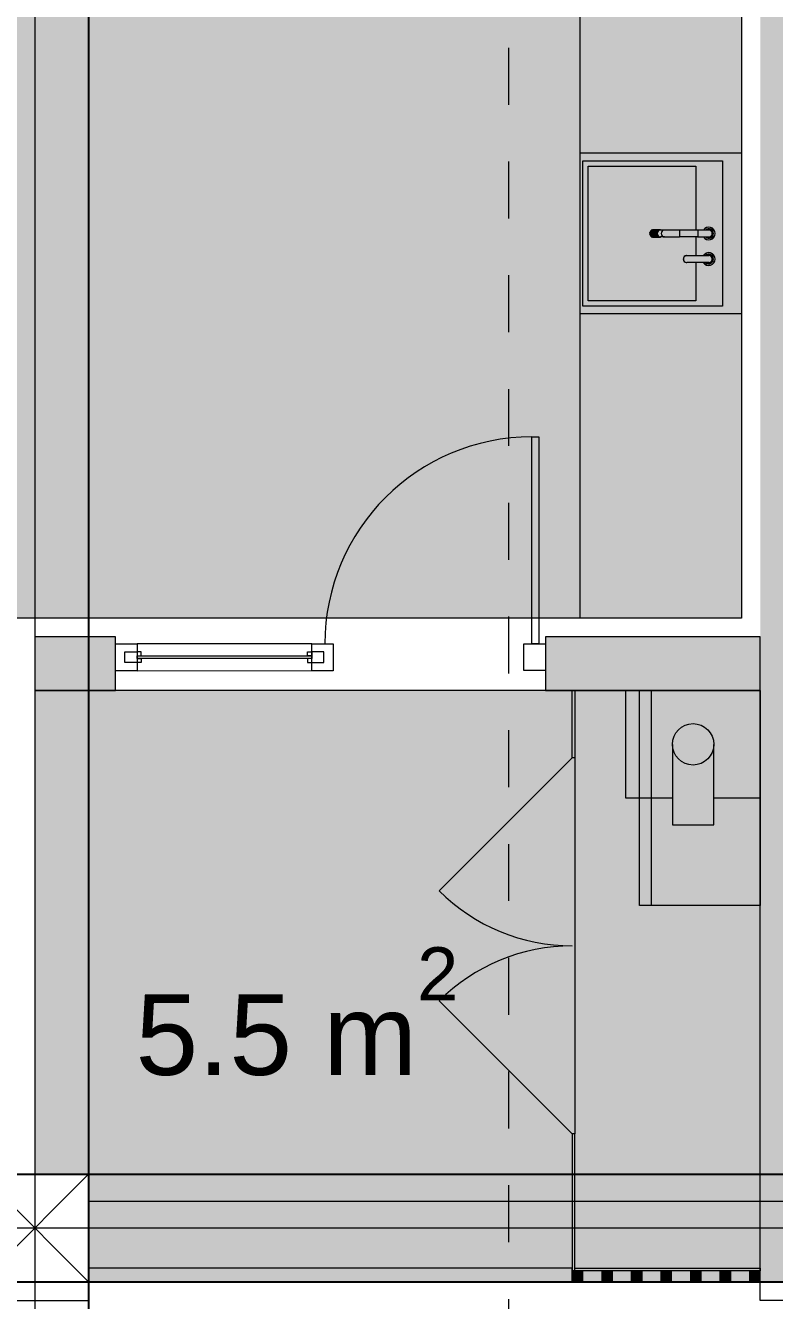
# Model space of a CAD drawing. Header units: millimetres. Extents: x 475616349 to 476941521, y 4620115302 to 4621446928.
# Drawn here: x 476476470 to 476479258, y 4620340424 to 4620345169 of the extents above; entities that cross this region are included whole.
import ezdxf

# ---------------------------------------------------------------- set-up
doc = ezdxf.new("R2010")
doc.units = ezdxf.units.MM
doc.header["$MEASUREMENT"] = 0
doc.linetypes.add('Dashed', pattern=[423.333333, 211.666667, -211.666667])
for name, color, linetype, lineweight in [('2D Drafting - General_Pen_No__1_Pen_No__7', 7, 'Continuous', 0), ('2D Drafting - General_Pen_No__250_Pen_No__7_Pen_No__250', 7, 'Continuous', 0), ('2D Drafting - General_Pen_No__250_Pen_No__7_Pen_No__7', 7, 'Continuous', 0), ('2D Drafting - General_Pen_No__7_Pen_No__7_Pen_No__7', 7, 'Continuous', 0), ('Doors_Pen_No__7_Pen_No__7_Pen_No__7', 7, 'Continuous', 0), ('G-Anno-Nplt_Pen_No__151', 151, 'Continuous', 0), ('G-Anno-Nplt_Pen_No__4', 7, 'Continuous', 0), ('G-Anno-Nplt_Pen_No__7', 7, 'Continuous', 0), ('gegmebi_Pen_No__1_Pen_No__7', 7, 'Continuous', 0), ('kar-panjara_Pen_No__7_Pen_No__7_Pen_No__7', 7, 'Continuous', 0), ('New_--------AVEJI_UDZRAVI_Pen_No__7', 7, 'Continuous', 0), ('New_2D Drafting - General_Pen_No__250_Pen_No__7_Pen_No__255', 255, 'Continuous', 0), ('New_2D Drafting - General_Pen_No__2_Pen_No__250', 7, 'Continuous', 0), ('New_2D Drafting - General_Pen_No__30_Pen_No__9_Pen_No__9_Pen_No__255', 255, 'Continuous', 0), ('New_2D Drafting - General_Pen_No__30_Pen_No__9_Pen_No__9_Pen_No__7', 7, 'Continuous', 0), ('New_G-Anno-Nplt_Pen_No__4', 7, 'Continuous', 0), ('New_G-Anno-Nplt_Pen_No__42', 250, 'Continuous', 0), ('New_reg_nak_Pen_No__250', 7, 'Continuous', 0), ('New_reg_nak_Pen_No__7', 7, 'Continuous', 0), ('New_shenobebi_Pen_No__1', 1, 'Continuous', 0), ('New_Structural - Bearing_Pen_No__250', 7, 'Continuous', 0), ('zoma_Pen_No__5_Pen_No__5', 5, 'Continuous', 0)]:
    doc.layers.add(name, color=color, linetype=linetype, lineweight=lineweight)
doc.layers.add('New_--aveji_Pen_No__251', color=7, linetype='Continuous', lineweight=0, true_color=0x656565)
doc.layers.add('zoma', color=7, linetype='Continuous')
doc.styles.add('GENERATED_STYLE_1', font='arial.ttf')
doc.styles.add('GENERATED_STYLE_2', font='arial.ttf')
doc.dimstyles.new('GENERATED_STYLE__10', dxfattribs={"dimtxt": 100, "dimasz": 68.640772, "dimexe": 0.18, "dimexo": 900, "dimgap": 0.09, "dimtad": 1, "dimtih": 1, "dimtoh": 1, "dimlfac": 0.001, "dimzin": 0, "dimdsep": 46, "dimtxsty": 'GENERATED_STYLE_2', "dimblk": 'ARROWHEAD_2', "dimblk1": 'ARROWHEAD_2', "dimblk2": 'ARROWHEAD_2', "dimcen": 0.09, "dimclrd": 7, "dimclre": 7, "dimclrt": 7, "dimadec": 0, "dimazin": 0, "dimtfac": 1, "dimtdec": 4, "dimtmove": 0, "dimatfit": 3, "dimfxl": 1, "dimtolj": 1, "dimtzin": 0, "dimarcsym": 0})
doc.dimstyles.new('GENERATED_STYLE__29', dxfattribs={"dimtxt": 80.000001, "dimasz": 38, "dimexe": 0.18, "dimexo": 3, "dimgap": 0.09, "dimtad": 1, "dimlfac": 0.001, "dimzin": 0, "dimdsep": 46, "dimtxsty": 'GENERATED_STYLE_2', "dimblk": 'ARROWHEAD_2', "dimblk1": 'ARROWHEAD_2', "dimblk2": 'ARROWHEAD_2', "dimcen": 0.09, "dimclrd": 142, "dimclre": 142, "dimclrt": 142, "dimadec": 0, "dimazin": 0, "dimtfac": 1, "dimtdec": 4, "dimtmove": 0, "dimatfit": 3, "dimfxl": 1, "dimtolj": 1, "dimtzin": 0, "dimarcsym": 0})
doc.dimstyles.new('GENERATED_STYLE__3', dxfattribs={"dimtxt": 200, "dimasz": 64.421331, "dimexe": 0.18, "dimexo": 3, "dimgap": 0.09, "dimtad": 1, "dimtih": 1, "dimtoh": 1, "dimlfac": 0.001, "dimzin": 0, "dimdsep": 46, "dimtxsty": 'GENERATED_STYLE_2', "dimblk": 'ARROWHEAD_2', "dimblk1": 'ARROWHEAD_2', "dimblk2": 'ARROWHEAD_2', "dimcen": 0.09, "dimclrd": 142, "dimclre": 142, "dimclrt": 142, "dimadec": 0, "dimazin": 0, "dimtfac": 1, "dimtdec": 4, "dimtmove": 2, "dimatfit": 3, "dimfxl": 1, "dimtolj": 1, "dimtzin": 0, "dimarcsym": 0})
doc.dimstyles.new('GENERATED_STYLE__9', dxfattribs={"dimtxt": 100, "dimasz": 68.640772, "dimexe": 0.18, "dimexo": 900, "dimgap": 0.09, "dimtad": 1, "dimlfac": 0.001, "dimzin": 0, "dimdsep": 46, "dimtxsty": 'GENERATED_STYLE_2', "dimblk": 'ARROWHEAD_2', "dimblk1": 'ARROWHEAD_2', "dimblk2": 'ARROWHEAD_2', "dimcen": 0.09, "dimclrd": 7, "dimclre": 7, "dimclrt": 7, "dimadec": 0, "dimazin": 0, "dimtfac": 1, "dimtdec": 4, "dimtmove": 0, "dimatfit": 3, "dimfxl": 1, "dimtolj": 1, "dimtzin": 0, "dimarcsym": 0})

# ---------------------------------------------------------------- blocks, each defined once
blk = doc.blocks.new('ARROWHEAD_2')
at = {"color": 0, "linetype": 'Continuous', "lineweight": 0}
for p, q in [((0, 0), (-1, 0)), ((-0.378, -0.655), (0.378, 0.655))]:
    blk.add_line(p, q, dxfattribs=at)
blk = doc.blocks.new('*D4041')
at = {"layer": 'Defpoints', "color": 0, "linetype": 'Continuous', "transparency": 16777216}
for p in [(476476305, 4620355430.7), (476476705, 4620355430.7), (476476705, 4620338180.3)]:
    blk.add_point(p, dxfattribs=at)
at = {"layer": 'zoma', "color": 142, "linetype": 'Continuous', "lineweight": -2, "transparency": 16777216}
for p, q in [((476476305, 4620355427.7), (476476305, 4620338180.1)), ((476476705, 4620355427.7), (476476705, 4620338180.1)), ((476476369.4, 4620338180.3), (476476640.6, 4620338180.3))]:
    blk.add_line(p, q, dxfattribs=at)
at = {"layer": 'zoma', "color": 142, "linetype": 'Continuous', "lineweight": -2, "transparency": 16777216, "xscale": 64.4213309708986, "yscale": 64.4213309708986, "zscale": 64.4213309708986, "rotation": 180}
blk.add_blockref('ARROWHEAD_2', (476476305, 4620338180.3), dxfattribs=at)
at = {"layer": 'zoma', "color": 142, "linetype": 'Continuous', "lineweight": -2, "transparency": 16777216, "xscale": 64.4213309708986, "yscale": 64.4213309708986, "zscale": 64.4213309708986}
blk.add_blockref('ARROWHEAD_2', (476476705, 4620338180.3), dxfattribs=at)
at = {"layer": 'zoma', "color": 142, "linetype": 'Continuous', "lineweight": 0, "transparency": 16777216, "insert": (476476008.2, 4620338320.3), "char_height": 200, "attachment_point": 5, "style": 'GENERATED_STYLE_2'}
blk.add_mtext('\\A1;0.40', dxfattribs=at)
blk = doc.blocks.new('*D4042')
at = {"layer": 'Defpoints', "color": 0, "linetype": 'Continuous', "transparency": 16777216}
for p in [(476476705, 4620355430.7), (476483205, 4620355430.7), (476483205, 4620338180.3)]:
    blk.add_point(p, dxfattribs=at)
at = {"layer": 'zoma', "color": 142, "linetype": 'Continuous', "lineweight": -2, "transparency": 16777216}
for p, q in [((476476705, 4620355427.7), (476476705, 4620338180.1)), ((476483205, 4620355427.7), (476483205, 4620338180.1)), ((476476769.4, 4620338180.3), (476483140.6, 4620338180.3))]:
    blk.add_line(p, q, dxfattribs=at)
at = {"layer": 'zoma', "color": 142, "linetype": 'Continuous', "lineweight": -2, "transparency": 16777216, "xscale": 64.4213309708986, "yscale": 64.4213309708986, "zscale": 64.4213309708986, "rotation": 180}
blk.add_blockref('ARROWHEAD_2', (476476705, 4620338180.3), dxfattribs=at)
at = {"layer": 'zoma', "color": 142, "linetype": 'Continuous', "lineweight": -2, "transparency": 16777216, "xscale": 64.4213309708986, "yscale": 64.4213309708986, "zscale": 64.4213309708986}
blk.add_blockref('ARROWHEAD_2', (476483205, 4620338180.3), dxfattribs=at)
at = {"layer": 'zoma', "color": 142, "linetype": 'Continuous', "lineweight": 0, "transparency": 16777216, "insert": (476479948.7, 4620338320.3), "char_height": 200, "attachment_point": 5, "style": 'GENERATED_STYLE_2'}
blk.add_mtext('\\A1;6.50', dxfattribs=at)
blk = doc.blocks.new('*D3923')
at = {"layer": 'Defpoints', "color": 0, "linetype": 'Continuous', "transparency": 16777216}
for p in [(476467805.1, 4620355693.7), (476533682.1, 4620355693.7), (476467805.1, 4620340493.7)]:
    blk.add_point(p, dxfattribs=at)
at = {"layer": 'zoma', "color": 7, "linetype": 'Continuous', "lineweight": -2, "transparency": 16777216}
for p, q in [((476468705.1, 4620355693.7), (476533682.3, 4620355693.7)), ((476533682.1, 4620355625.1), (476533682.1, 4620348251.7)), ((476533682.1, 4620340562.4), (476533682.1, 4620347923.8)), ((476468705.1, 4620340493.7), (476533682.3, 4620340493.7))]:
    blk.add_line(p, q, dxfattribs=at)
at = {"layer": 'zoma', "color": 7, "linetype": 'Continuous', "lineweight": -2, "transparency": 16777216, "xscale": 68.64077230571034, "yscale": 68.64077230571034, "zscale": 68.64077230571034}
for p, rotation in [((476533682.1, 4620355693.7), 90), ((476533682.1, 4620340493.7), 270)]:
    blk.add_blockref('ARROWHEAD_2', p, dxfattribs=dict(at, rotation=rotation))
at = {"layer": 'zoma', "color": 7, "linetype": 'Continuous', "lineweight": 0, "transparency": 16777216, "insert": (476533682.1, 4620348087.8), "char_height": 100, "attachment_point": 5, "rotation": 90, "style": 'GENERATED_STYLE_2'}
blk.add_mtext('\\A1;15.20', dxfattribs=at)
blk = doc.blocks.new('*D3924')
at = {"layer": 'Defpoints', "color": 0, "linetype": 'Continuous', "transparency": 16777216}
for p in [(476467805.1, 4620340893.7), (476533022.8, 4620340893.7), (476467805.1, 4620340493.7)]:
    blk.add_point(p, dxfattribs=at)
at = {"layer": 'zoma', "color": 7, "linetype": 'Continuous', "lineweight": -2, "transparency": 16777216}
for p, q in [((476468705.1, 4620340893.7), (476533022.9, 4620340893.7)), ((476533022.8, 4620340825.1), (476533022.8, 4620340562.4)), ((476468705.1, 4620340493.7), (476533022.9, 4620340493.7)), ((476533022.8, 4620340493.7), (476533022.8, 4620340196.9))]:
    blk.add_line(p, q, dxfattribs=at)
at = {"layer": 'zoma', "color": 7, "linetype": 'Continuous', "lineweight": -2, "transparency": 16777216, "xscale": 68.64077230571034, "yscale": 68.64077230571034, "zscale": 68.64077230571034}
for p, rotation in [((476533022.8, 4620340893.7), 90), ((476533022.8, 4620340493.7), 270)]:
    blk.add_blockref('ARROWHEAD_2', p, dxfattribs=dict(at, rotation=rotation))
at = {"layer": 'zoma', "color": 7, "linetype": 'Continuous', "lineweight": 0, "transparency": 16777216, "insert": (476532893, 4620340196.9), "char_height": 100, "attachment_point": 5, "rotation": 90, "style": 'GENERATED_STYLE_2'}
blk.add_mtext('\\A1;0.40', dxfattribs=at)
blk = doc.blocks.new('*D3925')
at = {"layer": 'Defpoints', "color": 0, "linetype": 'Continuous', "transparency": 16777216}
for p in [(476531705.1, 4620345093.7), (476532893, 4620345093.7), (476467805.1, 4620340893.7)]:
    blk.add_point(p, dxfattribs=at)
at = {"layer": 'zoma', "color": 7, "linetype": 'Continuous', "lineweight": -2, "transparency": 16777216}
for p, q in [((476532605.1, 4620345093.7), (476532893.2, 4620345093.7)), ((476532893, 4620345025.1), (476532893, 4620343119.2)), ((476532893, 4620340962.4), (476532893, 4620342855.6)), ((476468705.1, 4620340893.7), (476532893.2, 4620340893.7))]:
    blk.add_line(p, q, dxfattribs=at)
at = {"layer": 'zoma', "color": 7, "linetype": 'Continuous', "lineweight": -2, "transparency": 16777216, "xscale": 68.64077230571034, "yscale": 68.64077230571034, "zscale": 68.64077230571034}
for p, rotation in [((476532893, 4620345093.7), 90), ((476532893, 4620340893.7), 270)]:
    blk.add_blockref('ARROWHEAD_2', p, dxfattribs=dict(at, rotation=rotation))
at = {"layer": 'zoma', "color": 7, "linetype": 'Continuous', "lineweight": 0, "transparency": 16777216, "insert": (476532893, 4620342987.4), "char_height": 100, "attachment_point": 5, "rotation": 90, "style": 'GENERATED_STYLE_2'}
blk.add_mtext('\\A1;4.20', dxfattribs=at)
blk = doc.blocks.new('*D3926')
at = {"layer": 'Defpoints', "color": 0, "linetype": 'Continuous', "transparency": 16777216}
for p in [(476467805.1, 4620345293.7), (476533022.8, 4620345293.7), (476531705.1, 4620345093.7)]:
    blk.add_point(p, dxfattribs=at)
at = {"layer": 'zoma', "color": 7, "linetype": 'Continuous', "lineweight": -2, "transparency": 16777216}
for p, q in [((476468705.1, 4620345293.7), (476533022.9, 4620345293.7)), ((476533022.8, 4620345225.1), (476533022.8, 4620345162.4)), ((476532605.1, 4620345093.7), (476533022.9, 4620345093.7)), ((476533022.8, 4620345093.7), (476533022.8, 4620344796.9))]:
    blk.add_line(p, q, dxfattribs=at)
at = {"layer": 'zoma', "color": 7, "linetype": 'Continuous', "lineweight": -2, "transparency": 16777216, "xscale": 68.64077230571034, "yscale": 68.64077230571034, "zscale": 68.64077230571034}
for p, rotation in [((476533022.8, 4620345293.7), 90), ((476533022.8, 4620345093.7), 270)]:
    blk.add_blockref('ARROWHEAD_2', p, dxfattribs=dict(at, rotation=rotation))
at = {"layer": 'zoma', "color": 7, "linetype": 'Continuous', "lineweight": 0, "transparency": 16777216, "insert": (476532893, 4620344796.9), "char_height": 100, "attachment_point": 5, "rotation": 90, "style": 'GENERATED_STYLE_2'}
blk.add_mtext('\\A1;0.20', dxfattribs=at)
blk = doc.blocks.new('*D3947')
at = {"layer": 'Defpoints', "color": 0, "linetype": 'Continuous', "transparency": 16777216}
for p in [(476467805.1, 4620340493.8), (476531355.1, 4620340493.8), (476531705.1, 4620330975.6)]:
    blk.add_point(p, dxfattribs=at)
at = {"layer": 'zoma', "color": 7, "linetype": 'Continuous', "lineweight": -2, "transparency": 16777216}
for p, q in [((476468705.1, 4620340493.8), (476531355.3, 4620340493.8)), ((476531355.1, 4620340425.1), (476531355.1, 4620335848.4)), ((476531355.1, 4620331044.3), (476531355.1, 4620335589.5)), ((476530805.1, 4620330975.6), (476531354.9, 4620330975.6))]:
    blk.add_line(p, q, dxfattribs=at)
at = {"layer": 'zoma', "color": 7, "linetype": 'Continuous', "lineweight": -2, "transparency": 16777216, "xscale": 68.64077230571034, "yscale": 68.64077230571034, "zscale": 68.64077230571034}
for p, rotation in [((476531355.1, 4620340493.8), 90), ((476531355.1, 4620330975.6), 270)]:
    blk.add_blockref('ARROWHEAD_2', p, dxfattribs=dict(at, rotation=rotation))
at = {"layer": 'zoma', "color": 7, "linetype": 'Continuous', "lineweight": 0, "transparency": 16777216, "insert": (476531355.1, 4620335719), "char_height": 100, "attachment_point": 5, "rotation": 90, "style": 'GENERATED_STYLE_2'}
blk.add_mtext('\\A1;9.52', dxfattribs=at)

msp = doc.modelspace()

# ---------------------------------------------------------------- hatches: boundary and pattern name
at = {"layer": '2D Drafting - General_Pen_No__250_Pen_No__7_Pen_No__7', "linetype": 'Continuous', "lineweight": 0}
for points in [[(476479205.012, 4620348543.708), (476479205.012, 4620340493.75), (476479405.012, 4620340493.75), (476479405.012, 4620348543.708)], [(476476505.012, 4620342693.75), (476476805.29, 4620342693.75), (476476805.29, 4620342893.75), (476476505.012, 4620342893.75)], [(476478405.29, 4620342693.75), (476479205.012, 4620342693.75), (476479205.012, 4620342893.75), (476478405.29, 4620342893.75)], [(476476505.012, 4620342693.75), (476476505.012, 4620340893.75), (476476705.012, 4620340893.75), (476476705.012, 4620342693.75)], [(476478515.012, 4620342693.75), (476478515.012, 4620342443.75), (476478505.012, 4620342443.75), (476478505.012, 4620342693.75)], [(476478505.012, 4620341043.75), (476478505.012, 4620340533.75), (476478515.012, 4620340533.75), (476478515.012, 4620341043.75)], [(476478515.012, 4620340543.75), (476479205.113, 4620340543.75), (476479205.113, 4620340533.75), (476478515.012, 4620340533.75)]]:
    msp.add_hatch(color=7, dxfattribs=at).paths.add_polyline_path(points)
at = {"layer": 'G-Anno-Nplt_Pen_No__151', "linetype": 'Continuous', "lineweight": 0, "true_color": 0x1f2f3f}
msp.add_hatch(color=169, dxfattribs=at).paths.add_polyline_path([(476469675.011, 4620340963.75), (476469675.011, 4620347383.562), (476473205.012, 4620347383.562), (476473205.012, 4620348093.75), (476475864.81, 4620348093.75), (476475864.81, 4620347693.75), (476476475.012, 4620347693.75), (476476475.012, 4620347823.75), (476476775.012, 4620347823.75), (476476775.012, 4620348383.675), (476478735.012, 4620348383.675), (476478735.012, 4620347943.488), (476479135.012, 4620347943.488), (476479135.012, 4620342963.75), (476476435.012, 4620342963.756), (476476435.012, 4620340963.75), (476476235.012, 4620340963.75), (476476235.012, 4620340763.75), (476469875.012, 4620340763.75), (476469875.012, 4620340963.75)])
at = {"layer": 'New_2D Drafting - General_Pen_No__250_Pen_No__7_Pen_No__255', "linetype": 'Continuous', "lineweight": 0}
for points in [[(476479205.11, 4620342693.75), (476478705.11, 4620342693.746), (476478705.113, 4620342293.75), (476478878.099, 4620342293.752), (476478878.099, 4620342193.749), (476479032.125, 4620342193.75), (476479032.125, 4620342293.753), (476479205.113, 4620342293.755)], [(476479205.11, 4620342693.75), (476478755.11, 4620342693.75), (476478755.11, 4620341893.75), (476479205.11, 4620341893.75)]]:
    msp.add_hatch(color=255, dxfattribs=at).paths.add_polyline_path(points)
at = {"layer": 'New_2D Drafting - General_Pen_No__30_Pen_No__9_Pen_No__9_Pen_No__255', "linetype": 'Continuous', "lineweight": 0}
for points in [[(476478545.012, 4620340493.75), (476478545.012, 4620340533.75), (476478505.012, 4620340533.75), (476478505.012, 4620340493.75)], [(476478655.012, 4620340493.75), (476478655.012, 4620340533.75), (476478615.012, 4620340533.75), (476478615.012, 4620340493.75)], [(476478765.012, 4620340493.75), (476478765.012, 4620340533.75), (476478725.012, 4620340533.75), (476478725.012, 4620340493.75)], [(476478875.012, 4620340493.75), (476478875.012, 4620340533.75), (476478835.012, 4620340533.75), (476478835.012, 4620340493.75)], [(476478985.012, 4620340493.75), (476478985.012, 4620340533.75), (476478945.012, 4620340533.75), (476478945.012, 4620340493.75)], [(476479095.012, 4620340493.75), (476479095.012, 4620340533.75), (476479055.012, 4620340533.75), (476479055.012, 4620340493.75)], [(476479205.012, 4620340493.75), (476479205.012, 4620340533.75), (476479165.012, 4620340533.75), (476479165.012, 4620340493.75)]]:
    msp.add_hatch(color=255, dxfattribs=at).paths.add_polyline_path(points)
at = {"layer": 'New_G-Anno-Nplt_Pen_No__42', "linetype": 'Continuous', "lineweight": 0}
msp.add_hatch(color=250, dxfattribs=at).paths.add_polyline_path([(476479205.012, 4620342693.75), (476476705.012, 4620342693.75), (476476705.012, 4620340893.75), (476476705.012, 4620340493.75), (476479205.012, 4620340493.75)])

# ---------------------------------------------------------------- linework, layer by layer
at = {"layer": '2D Drafting - General_Pen_No__1_Pen_No__7', "color": 7, "linetype": 'Continuous', "lineweight": 0}
for p, q in [((476476305.012, 4620340493.75), (476476705.012, 4620340893.75)), ((476476705.012, 4620340493.75), (476476305.012, 4620340893.75))]:
    msp.add_line(p, q, dxfattribs=at)
at = {"layer": '2D Drafting - General_Pen_No__1_Pen_No__7', "color": 7, "linetype": 'Continuous', "lineweight": 0, "flags": 128}
for points in [[(476476705.012, 4620340493.75), (476476305.012, 4620340493.75), (476476305.012, 4620340893.75), (476476705.012, 4620340893.75)], [(476483205.012, 4620340493.75), (476476705.012, 4620340493.75), (476476705.012, 4620340793.75), (476483205.012, 4620340793.75)]]:
    msp.add_lwpolyline(points, close=True, dxfattribs=at)
at = {"layer": '2D Drafting - General_Pen_No__250_Pen_No__7_Pen_No__250', "color": 7, "linetype": 'Continuous', "lineweight": 0, "flags": 128}
for points in [[(476476505.012, 4620342693.75), (476476805.29, 4620342693.75), (476476805.29, 4620342893.75), (476476505.012, 4620342893.75)], [(476478405.29, 4620342693.75), (476479205.012, 4620342693.75), (476479205.012, 4620342893.75), (476478405.29, 4620342893.75)], [(476476505.012, 4620342693.75), (476476505.012, 4620340893.75), (476476705.012, 4620340893.75), (476476705.012, 4620342693.75)], [(476478515.012, 4620342693.75), (476478515.012, 4620342443.75), (476478505.012, 4620342443.75), (476478505.012, 4620342693.75)], [(476478505.012, 4620341043.75), (476478505.012, 4620340533.75), (476478515.012, 4620340533.75), (476478515.012, 4620341043.75)], [(476478515.012, 4620340543.75), (476479205.113, 4620340543.75), (476479205.113, 4620340533.75), (476478515.012, 4620340533.75)]]:
    msp.add_lwpolyline(points, close=True, dxfattribs=at)
at = {"layer": '2D Drafting - General_Pen_No__7_Pen_No__7_Pen_No__7', "color": 7, "linetype": 'Continuous', "lineweight": 0, "flags": 128}
msp.add_lwpolyline([(476476885.29, 4620342767.903), (476477535.29, 4620342767.932), (476477535.286, 4620342867.871), (476476885.286, 4620342867.842)], close=True, dxfattribs=at)
at = {"layer": '2D Drafting - General_Pen_No__7_Pen_No__7_Pen_No__7', "color": 7, "linetype": 'Continuous', "lineweight": 0}
msp.add_arc((476478354.819, 4620342867.883), 770.311, 89.997469, 179.994263, dxfattribs=at)
at = {"layer": 'Doors_Pen_No__7_Pen_No__7_Pen_No__7', "color": 7, "linetype": 'Continuous', "lineweight": 0, "flags": 128}
msp.add_lwpolyline([(476478381.485, 4620342867.882), (476478354.819, 4620342867.883), (476478354.853, 4620343638.194), (476478381.52, 4620343638.193)], close=True, dxfattribs=at)
at = {"layer": 'G-Anno-Nplt_Pen_No__4', "color": 7, "linetype": 'Continuous', "lineweight": 0, "flags": 128}
msp.add_lwpolyline([(476469675.011, 4620340963.75), (476469675.011, 4620347383.562), (476473205.012, 4620347383.562), (476473205.012, 4620348093.75), (476475864.81, 4620348093.75), (476475864.81, 4620347693.75), (476476475.012, 4620347693.75), (476476475.012, 4620347823.75), (476476775.012, 4620347823.75), (476476775.012, 4620348383.675), (476478735.012, 4620348383.675), (476478735.012, 4620347943.488), (476479135.012, 4620347943.488), (476479135.012, 4620342963.75), (476476435.012, 4620342963.756), (476476435.012, 4620340963.75), (476476235.012, 4620340963.75), (476476235.012, 4620340763.75), (476469875.012, 4620340763.75), (476469875.012, 4620340963.75)], close=True, dxfattribs=at)
at = {"layer": 'gegmebi_Pen_No__1_Pen_No__7', "color": 7, "linetype": 'Continuous', "lineweight": 0, "flags": 128}
for points in [[(476478878.099, 4620342293.752), (476478705.113, 4620342293.75), (476478705.11, 4620342693.746), (476479205.11, 4620342693.75), (476479205.113, 4620342293.755), (476479032.125, 4620342293.753)], [(476478878.097, 4620342493.75), (476478878.099, 4620342193.749), (476479032.125, 4620342193.75), (476479032.123, 4620342493.752)]]:
    msp.add_lwpolyline(points, dxfattribs=at)
at = {"layer": 'kar-panjara_Pen_No__7_Pen_No__7_Pen_No__7', "color": 7, "linetype": 'Continuous', "lineweight": 0, "flags": 128}
for points in [[(476476885.29, 4620342767.903), (476476805.29, 4620342767.899), (476476805.286, 4620342867.899), (476476885.286, 4620342867.903)], [(476477615.29, 4620342767.874), (476477535.29, 4620342767.871), (476477535.286, 4620342867.871), (476477615.286, 4620342867.874)], [(476478405.29, 4620342767.952), (476478325.29, 4620342767.948), (476478325.286, 4620342867.948), (476478405.286, 4620342867.952)], [(476476840.287, 4620342837.84), (476476885.287, 4620342837.842), (476476885.288, 4620342822.842), (476476885.288, 4620342812.842), (476476900.288, 4620342812.843), (476476900.289, 4620342797.843), (476476840.289, 4620342797.84)], [(476476900.287, 4620342837.843), (476476885.287, 4620342837.842), (476476885.288, 4620342822.842), (476476900.288, 4620342822.843)], [(476476885.288, 4620342822.842), (476477535.288, 4620342822.871), (476477535.288, 4620342812.871), (476476885.288, 4620342812.842)], [(476477520.287, 4620342837.87), (476477535.287, 4620342837.871), (476477535.288, 4620342822.871), (476477520.288, 4620342822.87)], [(476477580.287, 4620342837.873), (476477535.287, 4620342837.871), (476477535.288, 4620342822.871), (476477535.288, 4620342812.871), (476477520.288, 4620342812.87), (476477520.289, 4620342797.87), (476477580.289, 4620342797.873)]]:
    msp.add_lwpolyline(points, close=True, dxfattribs=at)
at = {"layer": 'New_--------AVEJI_UDZRAVI_Pen_No__7', "color": 7, "linetype": 'Continuous', "lineweight": 0}
for points in [[(476478535.012, 4620346100.363), (476479135.012, 4620346100.363), (476479135.013, 4620342963.75), (476478535.013, 4620342963.75)], [(476479135.012, 4620344095.644), (476478535.012, 4620344095.644), (476478535.012, 4620344695.644), (476479135.012, 4620344695.644)]]:
    msp.add_lwpolyline(points, close=True, dxfattribs=at)
at = {"layer": 'New_--aveji_Pen_No__251', "color": 251, "linetype": 'Continuous', "lineweight": 0, "true_color": 0x656565}
for p, q in [((476478794.124, 4620344397.02), (476478818.087, 4620344397.02)), ((476478818.087, 4620344392.719), (476478794.124, 4620344392.719)), ((476478794.353, 4620344391.421), (476478818.316, 4620344391.421)), ((476478818.317, 4620344398.319), (476478794.354, 4620344398.319)), ((476478794.649, 4620344394.868), (476478820.301, 4620344394.868)), ((476478795.511, 4620344399.735), (476478821.162, 4620344399.735)), ((476478795.511, 4620344390.002), (476478821.162, 4620344390.002)), ((476478819.781, 4620344387.447), (476478795.817, 4620344387.447)), ((476478795.819, 4620344402.292), (476478819.782, 4620344402.292)), ((476478795.82, 4620344402.291), (476478819.788, 4620344402.291)), ((476478796.472, 4620344386.346), (476478820.435, 4620344386.346)), ((476478820.437, 4620344403.393), (476478796.474, 4620344403.393)), ((476478797.964, 4620344403.86), (476478823.615, 4620344403.86)), ((476478797.964, 4620344385.876), (476478823.615, 4620344385.876)), ((476478823.141, 4620344383.304), (476478799.178, 4620344383.304)), ((476478799.18, 4620344406.432), (476478823.149, 4620344406.432)), ((476478799.181, 4620344406.434), (476478823.144, 4620344406.434)), ((476478800.158, 4620344382.568), (476478824.121, 4620344382.568)), ((476478824.124, 4620344407.17), (476478800.16, 4620344407.17)), ((476478827.657, 4620344380.922), (476478803.694, 4620344380.922)), ((476478803.695, 4620344408.812), (476478827.663, 4620344408.812)), ((476478803.697, 4620344408.815), (476478827.66, 4620344408.815)), ((476478804.849, 4620344380.664), (476478828.812, 4620344380.664)), ((476478828.815, 4620344409.073), (476478804.852, 4620344409.073)), ((476478832.64, 4620344380.663), (476478808.677, 4620344380.663)), ((476478828.817, 4620344409.073), (476478832.643, 4620344409.073)), ((476478828.824, 4620344409.069), (476478832.645, 4620344409.069)), ((476478848.079, 4620344407.748), (476478833.359, 4620344407.748)), ((476478848.079, 4620344381.989), (476478833.359, 4620344381.989)), ((476478903.2, 4620344407.748), (476478848.079, 4620344407.748)), ((476478848.079, 4620344381.989), (476478903.2, 4620344381.989)), ((476478971.241, 4620344407.748), (476478903.2, 4620344407.748)), ((476478971.241, 4620344381.989), (476478903.2, 4620344381.989)), ((476478965.276, 4620344381.989), (476478965.276, 4620344312.677)), ((476479013.712, 4620344407.748), (476478971.241, 4620344407.748)), ((476478971.241, 4620344381.989), (476479013.712, 4620344381.989)), ((476478932.246, 4620344312.677), (476478930.823, 4620344312.677)), ((476478930.823, 4620344286.918), (476478932.246, 4620344286.918)), ((476478932.246, 4620344312.677), (476479013.712, 4620344312.677)), ((476479013.712, 4620344286.918), (476478932.246, 4620344286.918))]:
    msp.add_line(p, q, dxfattribs=at)
msp.add_lwpolyline([(476479065.012, 4620344124.792), (476478545.012, 4620344124.792), (476478545.012, 4620344664.907), (476479065.012, 4620344664.907)], close=True, dxfattribs=at)
msp.add_lwpolyline([(476478965.277, 4620344286.918), (476478965.277, 4620344144.792), (476478565.012, 4620344144.792), (476478565.012, 4620344644.907), (476478965.276, 4620344644.907), (476478965.276, 4620344407.748)], dxfattribs=at)
for centre, radius, start, end in [((476479013.712, 4620344394.868), 23.813, 0.000055, 147.258176), ((476479013.712, 4620344394.868), 23.805, 0.000055, 147.244925), ((476479013.712, 4620344394.868), 23.778, 0.000055, 147.203329), ((476479013.712, 4620344394.868), 23.724, 0.000055, 147.119695), ((476479013.712, 4620344394.868), 23.635, 0.000055, 146.979956), ((476479013.712, 4620344394.868), 23.146, 0.000055, 146.188836), ((476479013.712, 4620344394.868), 23.813, 212.741891, 0.000055), ((476479013.712, 4620344394.868), 23.805, 212.755142, 0.000055), ((476479013.712, 4620344394.868), 23.778, 212.796737, 0.000055), ((476479013.712, 4620344394.868), 23.724, 212.880371, 0.000055), ((476479013.712, 4620344394.868), 23.635, 213.020171, 0.000055), ((476479013.712, 4620344394.868), 23.146, 213.81123, 0.000055), ((476479013.712, 4620344394.868), 17.327, 0.000055, 131.983151), ((476479013.712, 4620344394.868), 17.327, 228.016929, 0.000055), ((476479013.712, 4620344394.868), 16.761, 0.000055, 129.78896), ((476479013.712, 4620344394.868), 16.761, 230.211123, 0.000055), ((476479013.712, 4620344394.868), 16.55, 0.000055, 128.902874), ((476479013.712, 4620344394.868), 16.55, 231.097206, 0.000055), ((476479013.712, 4620344394.868), 16.328, 0.000055, 127.926459), ((476479013.712, 4620344394.868), 16.328, 232.073623, 0.000055), ((476479013.712, 4620344394.868), 15.483, 0.000055, 123.712309), ((476479013.712, 4620344394.868), 15.483, 236.287778, 0.000055), ((476479013.712, 4620344394.868), 13.402, 0.000055, 106.050917), ((476479013.712, 4620344394.868), 13.402, 253.949145, 0.000055), ((476479013.712, 4620344394.868), 12.88, 0.000055, 90.000038), ((476479013.712, 4620344394.868), 12.88, 270.000038, 0.000055), ((476479013.712, 4620344299.797), 23.813, 0.000055, 147.258176), ((476479013.712, 4620344299.797), 23.805, 0.000055, 147.244925), ((476479013.712, 4620344299.797), 23.778, 0.000055, 147.203329), ((476479013.712, 4620344299.797), 23.724, 0.000055, 147.119695), ((476479013.712, 4620344299.797), 23.635, 0.000055, 146.979895), ((476479013.712, 4620344299.797), 23.146, 0.000055, 146.188836), ((476479013.712, 4620344299.797), 23.813, 212.741891, 0.000055), ((476479013.712, 4620344299.797), 23.805, 212.755142, 0.000055), ((476479013.712, 4620344299.797), 23.778, 212.796737, 0.000055), ((476479013.712, 4620344299.797), 23.724, 212.880371, 0.000055), ((476479013.712, 4620344299.797), 23.635, 213.020171, 0.000055), ((476479013.712, 4620344299.797), 23.146, 213.81123, 0.000055), ((476479013.712, 4620344299.797), 17.327, 0.000055, 131.983151), ((476479013.712, 4620344299.797), 17.327, 228.016929, 0.000055), ((476479013.712, 4620344299.797), 16.761, 0.000055, 129.78896), ((476479013.712, 4620344299.797), 16.761, 230.211123, 0.000055), ((476479013.712, 4620344299.797), 16.55, 0.000055, 128.902874), ((476479013.712, 4620344299.797), 16.55, 231.097206, 0.000055), ((476479013.712, 4620344299.797), 16.328, 0.000055, 127.926459), ((476479013.712, 4620344299.797), 16.328, 232.073623, 0.000055), ((476479013.712, 4620344299.797), 15.483, 0.000055, 123.712309), ((476479013.712, 4620344299.797), 15.483, 236.287778, 0.000055), ((476479013.712, 4620344299.797), 13.402, 0.000055, 106.050917), ((476479013.712, 4620344299.797), 13.402, 253.949145, 0.000055), ((476479013.712, 4620344299.797), 12.88, 270.000038, 90.000038)]:
    msp.add_arc(centre, radius, start, end, dxfattribs=at)
for centre, major_axis, ratio, start_param, end_param in [((476478804.134, 4620344394.868), (0, 11.65), 0.88988826, 0.9648204, 2.17642924), ((476478806.765, 4620344394.868), (0, 14.367), 0.88988826, 1.72091869, 1.81312414), ((476478806.765, 4620344394.868), (0, 14.367), 0.88988826, 1.3282196, 1.42042504), ((476478806.765, 4620344394.868), (0, 14.367), 0.88988826, 2.11361776, 2.2058232), ((476478806.765, 4620344394.868), (0, 14.367), 0.88988826, 0.9355205, 1.02772595), ((476478804.134, 4620344394.868), (0, 11.65), 0.88988826, 2.43308372, 2.52259947), ((476478804.134, 4620344394.868), (0, 11.65), 0.88988826, 0.61887298, 0.70821417), ((476478806.765, 4620344394.868), (0, 14.367), 0.88988826, 2.50631687, 2.5985223), ((476478806.765, 4620344394.868), (0, 14.367), 0.88988826, 0.54282141, 0.63502684), ((476478806.765, 4620344394.868), (0, 14.367), 0.88988826, 2.89901593, 2.99122141), ((476478806.765, 4620344394.868), (0, 14.367), 0.88988826, 0.15012233, 0.24232779), ((476478830.728, 4620344394.868), (0, 14.367), 0.88988826, 1.72091868, 1.81312412), ((476478830.728, 4620344394.868), (0, 14.367), 0.88988826, 1.3282196, 1.42042505), ((476478831.318, 4620344394.868), (0, 13.515), 0.88988826, 1.65148773, 1.88247841), ((476478831.318, 4620344394.868), (0, 13.515), 0.88988826, 1.25878866, 1.48977933), ((476478830.728, 4620344394.868), (0, 14.367), 0.88988826, 2.11361776, 2.2058232), ((476478830.728, 4620344394.868), (0, 14.367), 0.88988826, 0.93552055, 1.02772596), ((476478831.534, 4620344394.868), (0, 12.82), 0.88988826, 1.18963234, 1.55921017), ((476478831.534, 4620344394.868), (0, 12.82), 0.88988826, 1.58233144, 1.95190925), ((476478831.318, 4620344394.868), (0, 13.515), 0.88988826, 2.04418681, 2.27517749), ((476478831.318, 4620344394.868), (0, 13.515), 0.88988826, 0.86608959, 1.09708024), ((476478831.534, 4620344394.868), (0, 12.82), 0.88988826, 1.97503055, 2.34460838), ((476478831.534, 4620344394.868), (0, 12.82), 0.88988826, 0.79693323, 1.16651106), ((476478833.359, 4620344394.868), (0, 12.88), 0.88988826, -0.00000006, 1.57079633), ((476478833.359, 4620344394.868), (0, 12.88), 0.88988826, 1.57079633, 3.14159265), ((476478830.728, 4620344394.868), (0, 14.367), 0.88988826, 2.50631687, 2.5985223), ((476478830.728, 4620344394.868), (0, 14.367), 0.88988826, 0.54282142, 0.6350269), ((476478831.318, 4620344394.868), (0, 13.515), 0.88988826, 2.4368859, 2.66787657), ((476478831.318, 4620344394.868), (0, 13.515), 0.88988826, 0.4733905, 0.70438114), ((476478831.534, 4620344394.868), (0, 12.82), 0.88988826, 0.40423412, 0.77381198), ((476478831.534, 4620344394.868), (0, 12.82), 0.88988826, 2.36772964, 2.73730748), ((476478831.534, 4620344394.868), (0, 12.82), 0.88988826, 2.7604287, 3.13000653), ((476478831.534, 4620344394.868), (0, 12.82), 0.88988826, 0.01153504, 0.38111292), ((476478831.318, 4620344394.868), (0, 13.515), 0.88988826, 2.82958499, 3.06057563), ((476478831.318, 4620344394.868), (0, 13.515), 0.88988826, 0.08069142, 0.31168208), ((476478830.728, 4620344394.868), (0, 14.367), 0.88988826, 2.89901593, 2.99122134), ((476478830.728, 4620344394.868), (0, 14.367), 0.88988826, 0.15012233, 0.24232779), ((476478831.534, 4620344394.868), (0, 12.82), 0.88988826, 3.15312784, 3.19250082), ((476478831.534, 4620344394.868), (0, 12.82), 0.88988826, 6.23227716, 6.27159912), ((476478831.318, 4620344394.868), (0, 13.515), 0.88988826, 3.22228408, 3.44953173), ((476478831.318, 4620344394.868), (0, 13.515), 0.88988826, 5.97524624, 6.20216827), ((476478830.728, 4620344394.868), (0, 14.367), 0.88988826, 3.29171502, 3.38392047), ((476478830.728, 4620344394.868), (0, 14.367), 0.88988826, 6.04060856, 6.13281403), ((476478848.079, 4620344394.868), (0, 12.88), 0.88988826, 0.00000002, 1.57079632), ((476478848.079, 4620344394.868), (0, 12.88), 0.88988826, 1.57079633, 3.14159265), ((476478903.2, 4620344394.868), (0, 12.88), 0.23905575, 4.71238898, 6.28318537), ((476478903.2, 4620344394.868), (0, 12.88), 0.23905575, 3.14159241, 4.71238898), ((476478971.241, 4620344394.868), (0, 12.88), 0.23905575, 4.71238898, 6.28318537), ((476478971.241, 4620344394.868), (0, 12.88), 0.23905575, 3.14159271, 4.71238898), ((476478930.823, 4620344299.797), (0, 12.88), 0.98480506, 6.28318517, 9.42477782), ((476478932.246, 4620344299.797), (0, 12.88), 0.98480799, -0.00000006, 3.14159267)]:
    msp.add_ellipse(centre, major_axis=major_axis, ratio=ratio, start_param=start_param, end_param=end_param, dxfattribs=at)
for points in [[(476478794.124, 4620344392.719), (476478794.147, 4620344393.088), (476478794.177, 4620344393.445), (476478794.214, 4620344393.791)], [(476478794.215, 4620344395.949), (476478794.178, 4620344396.295), (476478794.148, 4620344396.652), (476478794.125, 4620344397.02)], [(476478794.214, 4620344393.791), (476478794.341, 4620344394.127), (476478794.468, 4620344394.454), (476478794.595, 4620344394.771)], [(476478794.595, 4620344394.966), (476478794.468, 4620344395.284), (476478794.341, 4620344395.612), (476478794.215, 4620344395.949)], [(476478794.354, 4620344398.319), (476478794.486, 4620344398.562), (476478794.621, 4620344398.797), (476478794.76, 4620344399.025)], [(476478794.758, 4620344390.715), (476478794.62, 4620344390.943), (476478794.486, 4620344391.178), (476478794.355, 4620344391.421)], [(476478794.595, 4620344394.771), (476478794.613, 4620344394.804), (476478794.631, 4620344394.836), (476478794.649, 4620344394.868)], [(476478794.649, 4620344394.868), (476478794.631, 4620344394.901), (476478794.613, 4620344394.933), (476478794.595, 4620344394.966)], [(476478795.427, 4620344390.066), (476478795.207, 4620344390.276), (476478794.984, 4620344390.493), (476478794.758, 4620344390.715)], [(476478794.76, 4620344399.025), (476478794.985, 4620344399.246), (476478795.207, 4620344399.462), (476478795.427, 4620344399.671)], [(476478795.427, 4620344399.671), (476478795.455, 4620344399.692), (476478795.483, 4620344399.713), (476478795.511, 4620344399.735)], [(476478795.511, 4620344390.002), (476478795.483, 4620344390.023), (476478795.455, 4620344390.044), (476478795.427, 4620344390.066)], [(476478795.494, 4620344399.85), (476478795.49, 4620344400.229), (476478795.491, 4620344400.619), (476478795.495, 4620344401.019)], [(476478795.493, 4620344388.721), (476478795.49, 4620344389.12), (476478795.49, 4620344389.509), (476478795.494, 4620344389.886)], [(476478795.494, 4620344389.886), (476478795.499, 4620344389.925), (476478795.505, 4620344389.963), (476478795.511, 4620344390.002)], [(476478795.495, 4620344401.019), (476478795.592, 4620344401.43), (476478795.701, 4620344401.854), (476478795.82, 4620344402.291)], [(476478795.511, 4620344399.735), (476478795.505, 4620344399.773), (476478795.499, 4620344399.812), (476478795.494, 4620344399.85)], [(476478795.818, 4620344387.447), (476478795.698, 4620344387.885), (476478795.59, 4620344388.31), (476478795.493, 4620344388.721)], [(476478796.474, 4620344403.393), (476478796.663, 4620344403.473), (476478796.853, 4620344403.551), (476478797.046, 4620344403.626)], [(476478797.043, 4620344386.113), (476478796.853, 4620344386.188), (476478796.665, 4620344386.266), (476478796.478, 4620344386.346)], [(476478797.865, 4620344385.897), (476478797.595, 4620344385.967), (476478797.321, 4620344386.039), (476478797.043, 4620344386.113)], [(476478797.046, 4620344403.626), (476478797.323, 4620344403.699), (476478797.596, 4620344403.77), (476478797.865, 4620344403.839)], [(476478797.865, 4620344403.839), (476478797.898, 4620344403.846), (476478797.931, 4620344403.853), (476478797.964, 4620344403.86)], [(476478797.964, 4620344385.876), (476478797.931, 4620344385.883), (476478797.898, 4620344385.89), (476478797.865, 4620344385.897)], [(476478797.964, 4620344403.86), (476478797.972, 4620344403.899), (476478797.98, 4620344403.938), (476478797.988, 4620344403.977)], [(476478797.988, 4620344385.76), (476478797.98, 4620344385.799), (476478797.972, 4620344385.837), (476478797.964, 4620344385.876)], [(476478797.988, 4620344403.977), (476478798.119, 4620344404.358), (476478798.258, 4620344404.749), (476478798.404, 4620344405.152)], [(476478798.401, 4620344384.587), (476478798.256, 4620344384.989), (476478798.118, 4620344385.38), (476478797.988, 4620344385.76)], [(476478799.178, 4620344383.304), (476478798.903, 4620344383.745), (476478798.644, 4620344384.173), (476478798.401, 4620344384.587)], [(476478798.404, 4620344405.152), (476478798.647, 4620344405.565), (476478798.906, 4620344405.992), (476478799.18, 4620344406.432)], [(476478802.057, 4620344407.17), (476478802.201, 4620344407.35), (476478802.348, 4620344407.533), (476478802.499, 4620344407.719)], [(476478802.495, 4620344382.018), (476478802.345, 4620344382.204), (476478802.198, 4620344382.388), (476478802.054, 4620344382.568)], [(476478803.694, 4620344380.922), (476478803.274, 4620344381.299), (476478802.875, 4620344381.664), (476478802.495, 4620344382.018)], [(476478802.499, 4620344407.719), (476478802.878, 4620344408.072), (476478803.277, 4620344408.436), (476478803.695, 4620344408.812)], [(476478819.329, 4620344393.779), (476478818.936, 4620344393.436), (476478818.521, 4620344393.083), (476478818.087, 4620344392.719)], [(476478818.093, 4620344397.02), (476478818.525, 4620344396.657), (476478818.938, 4620344396.304), (476478819.33, 4620344395.962)], [(476478819.871, 4620344399.017), (476478819.377, 4620344398.791), (476478818.859, 4620344398.559), (476478818.317, 4620344398.319)], [(476478818.322, 4620344391.422), (476478818.861, 4620344391.182), (476478819.377, 4620344390.949), (476478819.87, 4620344390.724)], [(476478820.127, 4620344394.72), (476478819.871, 4620344394.415), (476478819.605, 4620344394.101), (476478819.329, 4620344393.779)], [(476478819.33, 4620344395.962), (476478819.606, 4620344395.639), (476478819.871, 4620344395.323), (476478820.127, 4620344395.017)], [(476478820.613, 4620344388.706), (476478820.352, 4620344388.299), (476478820.074, 4620344387.88), (476478819.781, 4620344387.447)], [(476478819.788, 4620344402.291), (476478820.08, 4620344401.859), (476478820.355, 4620344401.44), (476478820.615, 4620344401.034)], [(476478819.87, 4620344390.724), (476478820.241, 4620344390.51), (476478820.599, 4620344390.302), (476478820.944, 4620344390.1)], [(476478820.945, 4620344399.637), (476478820.599, 4620344399.436), (476478820.242, 4620344399.229), (476478819.871, 4620344399.017)], [(476478820.127, 4620344395.017), (476478820.185, 4620344394.967), (476478820.243, 4620344394.917), (476478820.301, 4620344394.868)], [(476478820.301, 4620344394.868), (476478820.243, 4620344394.819), (476478820.185, 4620344394.77), (476478820.127, 4620344394.72)], [(476478822.155, 4620344403.624), (476478821.608, 4620344403.549), (476478821.035, 4620344403.472), (476478820.437, 4620344403.393)], [(476478820.44, 4620344386.348), (476478821.036, 4620344386.269), (476478821.607, 4620344386.191), (476478822.153, 4620344386.116)], [(476478820.615, 4620344401.034), (476478820.765, 4620344400.65), (476478820.909, 4620344400.275), (476478821.046, 4620344399.911)], [(476478821.045, 4620344389.826), (476478820.908, 4620344389.463), (476478820.764, 4620344389.089), (476478820.613, 4620344388.706)], [(476478820.944, 4620344390.1), (476478821.018, 4620344390.067), (476478821.09, 4620344390.034), (476478821.162, 4620344390.002)], [(476478821.162, 4620344399.735), (476478821.09, 4620344399.702), (476478821.018, 4620344399.67), (476478820.945, 4620344399.637)], [(476478821.046, 4620344399.911), (476478821.085, 4620344399.852), (476478821.124, 4620344399.793), (476478821.162, 4620344399.735)], [(476478821.162, 4620344390.002), (476478821.124, 4620344389.943), (476478821.085, 4620344389.885), (476478821.045, 4620344389.826)], [(476478822.153, 4620344386.116), (476478822.574, 4620344386.045), (476478822.981, 4620344385.976), (476478823.374, 4620344385.909)], [(476478823.375, 4620344403.828), (476478822.982, 4620344403.762), (476478822.576, 4620344403.694), (476478822.155, 4620344403.624)], [(476478823.149, 4620344406.432), (476478823.287, 4620344405.997), (476478823.414, 4620344405.576), (476478823.529, 4620344405.167)], [(476478823.526, 4620344384.572), (476478823.409, 4620344384.162), (476478823.281, 4620344383.74), (476478823.141, 4620344383.304)], [(476478823.374, 4620344385.909), (476478823.455, 4620344385.898), (476478823.536, 4620344385.887), (476478823.615, 4620344385.876)], [(476478823.615, 4620344403.86), (476478823.536, 4620344403.85), (476478823.456, 4620344403.839), (476478823.375, 4620344403.828)], [(476478823.529, 4620344405.167), (476478823.543, 4620344404.781), (476478823.554, 4620344404.404), (476478823.561, 4620344404.038)], [(476478823.561, 4620344385.699), (476478823.553, 4620344385.333), (476478823.541, 4620344384.958), (476478823.526, 4620344384.572)], [(476478823.561, 4620344404.038), (476478823.58, 4620344403.978), (476478823.598, 4620344403.919), (476478823.615, 4620344403.86)], [(476478823.615, 4620344385.876), (476478823.597, 4620344385.817), (476478823.579, 4620344385.758), (476478823.561, 4620344385.699)], [(476478825.834, 4620344406.897), (476478825.289, 4620344406.985), (476478824.719, 4620344407.076), (476478824.124, 4620344407.17)], [(476478824.125, 4620344382.572), (476478824.718, 4620344382.664), (476478825.287, 4620344382.754), (476478825.831, 4620344382.841)], [(476478825.831, 4620344382.841), (476478826.25, 4620344382.923), (476478826.655, 4620344383.004), (476478827.047, 4620344383.082)], [(476478827.047, 4620344406.655), (476478826.657, 4620344406.734), (476478826.253, 4620344406.814), (476478825.834, 4620344406.897)], [(476478827.047, 4620344383.082), (476478827.127, 4620344383.094), (476478827.207, 4620344383.107), (476478827.287, 4620344383.119)], [(476478827.287, 4620344406.617), (476478827.207, 4620344406.63), (476478827.128, 4620344406.642), (476478827.047, 4620344406.655)], [(476478827.287, 4620344383.119), (476478827.288, 4620344383.069), (476478827.289, 4620344383.019), (476478827.29, 4620344382.968)], [(476478827.291, 4620344406.768), (476478827.29, 4620344406.718), (476478827.288, 4620344406.667), (476478827.287, 4620344406.617)], [(476478827.29, 4620344382.968), (476478827.402, 4620344382.656), (476478827.514, 4620344382.335), (476478827.626, 4620344382.005)], [(476478827.629, 4620344407.732), (476478827.517, 4620344407.403), (476478827.404, 4620344407.081), (476478827.291, 4620344406.768)], [(476478827.626, 4620344382.005), (476478827.643, 4620344381.655), (476478827.654, 4620344381.294), (476478827.657, 4620344380.922)], [(476478827.663, 4620344408.812), (476478827.659, 4620344408.441), (476478827.648, 4620344408.081), (476478827.629, 4620344407.732)], [(476478830.348, 4620344408.34), (476478829.861, 4620344408.577), (476478829.35, 4620344408.821), (476478828.815, 4620344409.073)], [(476478828.815, 4620344380.667), (476478829.348, 4620344380.918), (476478829.858, 4620344381.161), (476478830.344, 4620344381.397)], [(476478830.344, 4620344381.397), (476478830.709, 4620344381.62), (476478831.062, 4620344381.837), (476478831.402, 4620344382.049)], [(476478831.403, 4620344407.687), (476478831.064, 4620344407.899), (476478830.712, 4620344408.116), (476478830.348, 4620344408.34)], [(476478831.402, 4620344382.049), (476478831.468, 4620344382.08), (476478831.533, 4620344382.111), (476478831.597, 4620344382.142)], [(476478831.597, 4620344407.595), (476478831.533, 4620344407.625), (476478831.468, 4620344407.656), (476478831.403, 4620344407.687)], [(476478831.624, 4620344382.137), (476478831.638, 4620344382.108), (476478831.652, 4620344382.078), (476478831.666, 4620344382.049)], [(476478831.667, 4620344407.687), (476478831.653, 4620344407.658), (476478831.638, 4620344407.629), (476478831.624, 4620344407.599)], [(476478831.666, 4620344382.049), (476478831.871, 4620344381.837), (476478832.078, 4620344381.62), (476478832.287, 4620344381.397)], [(476478832.291, 4620344408.339), (476478832.081, 4620344408.116), (476478831.872, 4620344407.899), (476478831.667, 4620344407.687)], [(476478832.287, 4620344381.397), (476478832.409, 4620344381.16), (476478832.526, 4620344380.915), (476478832.64, 4620344380.663)], [(476478832.645, 4620344409.069), (476478832.531, 4620344408.818), (476478832.413, 4620344408.575), (476478832.291, 4620344408.339)], [(476478833.797, 4620344380.925), (476478834.214, 4620344381.29), (476478834.611, 4620344381.645), (476478834.989, 4620344381.989)], [(476478834.991, 4620344407.748), (476478834.613, 4620344408.093), (476478834.216, 4620344408.448), (476478833.799, 4620344408.814)]]:
    msp.add_open_spline(points, degree=3, dxfattribs=at)
at = {"layer": 'New_2D Drafting - General_Pen_No__30_Pen_No__9_Pen_No__9_Pen_No__7', "color": 7, "linetype": 'Continuous', "lineweight": 0, "flags": 128}
for points in [[(476478545.012, 4620340493.75), (476478545.012, 4620340533.75), (476478505.012, 4620340533.75), (476478505.012, 4620340493.75)], [(476478655.012, 4620340493.75), (476478655.012, 4620340533.75), (476478615.012, 4620340533.75), (476478615.012, 4620340493.75)], [(476478765.012, 4620340493.75), (476478765.012, 4620340533.75), (476478725.012, 4620340533.75), (476478725.012, 4620340493.75)], [(476478875.012, 4620340493.75), (476478875.012, 4620340533.75), (476478835.012, 4620340533.75), (476478835.012, 4620340493.75)], [(476478985.012, 4620340493.75), (476478985.012, 4620340533.75), (476478945.012, 4620340533.75), (476478945.012, 4620340493.75)], [(476479095.012, 4620340493.75), (476479095.012, 4620340533.75), (476479055.012, 4620340533.75), (476479055.012, 4620340493.75)], [(476479205.012, 4620340493.75), (476479205.012, 4620340533.75), (476479165.012, 4620340533.75), (476479165.012, 4620340493.75)]]:
    msp.add_lwpolyline(points, close=True, dxfattribs=at)
at = {"layer": 'New_G-Anno-Nplt_Pen_No__4', "color": 7, "linetype": 'Continuous', "lineweight": 0, "flags": 128}
msp.add_lwpolyline([(476479205.012, 4620342693.75), (476476705.012, 4620342693.75), (476476705.012, 4620340893.75), (476476705.012, 4620340493.75), (476479205.012, 4620340493.75)], close=True, dxfattribs=at)
at = {"layer": 'New_reg_nak_Pen_No__250', "color": 7, "linetype": 'Continuous', "lineweight": 0}
for p, q in [((476478800.588, 4620341893.75), (476478800.588, 4620342693.75)), ((476478515.012, 4620342443.75), (476478515.012, 4620341043.75))]:
    msp.add_line(p, q, dxfattribs=at)
at = {"layer": 'New_reg_nak_Pen_No__250', "color": 7, "linetype": 'Continuous', "lineweight": 0, "flags": 128}
for points in [[(476479205.11, 4620342693.75), (476479205.11, 4620341893.75), (476478755.11, 4620341893.75), (476478755.11, 4620342693.75)], [(476476705.012, 4620340493.757), (476478505.012, 4620340493.757), (476478505.012, 4620340543.757), (476476705.012, 4620340543.757)]]:
    msp.add_lwpolyline(points, close=True, dxfattribs=at)
at = {"layer": 'New_reg_nak_Pen_No__250', "color": 7, "linetype": 'Continuous', "lineweight": 0}
msp.add_circle((476478955.11, 4620342493.75), 77.013, dxfattribs=at)
at = {"layer": 'New_reg_nak_Pen_No__7', "color": 7, "linetype": 'Continuous', "lineweight": 0, "flags": 128}
for points in [[(476476305.012, 4620355693.75), (476476305.012, 4620355763.75), (476469335.011, 4620355763.75), (476469335.236, 4620340423.75), (476476705.012, 4620340423.75), (476476705.012, 4620340493.75)], [(476479405.012, 4620340493.75), (476479405.012, 4620340424.097), (476479205.012, 4620340424.097), (476479205.012, 4620340493.757)]]:
    msp.add_lwpolyline(points, dxfattribs=at)
at = {"layer": 'New_shenobebi_Pen_No__1', "color": 1, "linetype": 'Dashed', "lineweight": 0}
msp.add_lwpolyline([(476478269.685, 4620335984.323), (476478269.685, 4620359277.544)], dxfattribs=at)
at = {"layer": 'New_Structural - Bearing_Pen_No__250', "color": 7, "linetype": 'Continuous', "lineweight": 0}
for p, q in [((476478505.012, 4620342443.75), (476478010.037, 4620341948.776)), ((476478505.012, 4620341043.75), (476478010.037, 4620341538.725))]:
    msp.add_line(p, q, dxfattribs=at)
for centre, start, end in [((476478505.012, 4620342443.75), 224.999988, 270), ((476478505.012, 4620341043.75), 90, 135.000012)]:
    msp.add_arc(centre, 700, start, end, dxfattribs=at)
at = {"layer": 'zoma_Pen_No__5_Pen_No__5', "color": 5, "linetype": 'Continuous', "lineweight": 0}
for p, q in [((476476505.012, 4620357964.734), (476476505.012, 4620337089.742)), ((476465524.461, 4620340693.75), (476535354.291, 4620340693.75))]:
    msp.add_line(p, q, dxfattribs=at)

# ---------------------------------------------------------------- texts
at = {"layer": 'G-Anno-Nplt_Pen_No__7', "color": 7, "lineweight": 0, "insert": (476476879.603, 4620341259.05), "char_height": 300, "attachment_point": 7, "style": 'GENERATED_STYLE_1'}
msp.add_mtext('{\\fArial|b0|i0|c0|p34;5.5 m{\\H0.66x;\\S2^  ;}}', dxfattribs=at)

# ---------------------------------------------------------------- dimensions: what is measured, and where the dimension line sits
at = {"layer": 'zoma', "color": 142, "linetype": 'Continuous', "lineweight": 0}
for base, p1, p2, picture, middle in [((476533682.101, 4620355693.723), (476467805.077, 4620340493.723), (476467805.077, 4620355693.723), '*D3923', (476533682.101, 4620348087.781)), ((476533022.769, 4620345293.723), (476531705.084, 4620345093.721), (476467805.077, 4620345293.723), '*D3926', (476532892.973, 4620344796.873)), ((476532892.973, 4620345093.721), (476467805.077, 4620340893.723), (476531705.084, 4620345093.721), '*D3925', (476532892.973, 4620342987.429)), ((476533022.769, 4620340893.723), (476467805.077, 4620340493.723), (476467805.077, 4620340893.723), '*D3924', (476532892.973, 4620340196.874))]:
    dim = msp.add_linear_dim(base=base, p1=p1, p2=p2, angle=90, dimstyle='GENERATED_STYLE__9', dxfattribs=at)
    dim.commit()
    dim.dimension.update_dxf_attribs({"geometry": picture, "text_midpoint": middle, "dimtype": 160, "text_rotation": 90})
for base, p1, p2, picture, middle in [((476476705.012, 4620338180.292), (476476305.012, 4620355430.658), (476476705.012, 4620355430.658), '*D4041', (476476008.164, 4620338320.292)), ((476483205.012, 4620338180.292), (476476705.012, 4620355430.658), (476483205.012, 4620355430.658), '*D4042', (476479948.719, 4620338320.292))]:
    dim = msp.add_linear_dim(base=base, p1=p1, p2=p2, dimstyle='GENERATED_STYLE__3', dxfattribs=at)
    dim.commit()
    dim.dimension.update_dxf_attribs({"geometry": picture, "text_midpoint": middle, "dimtype": 160})
at = {"layer": 'zoma', "color": 1, "linetype": 'Continuous', "lineweight": 0}
dim = msp.add_linear_dim(base=(476531355.084, 4620340493.75), p1=(476531705.084, 4620330975.634), p2=(476467805.077, 4620340493.75), angle=90, dimstyle='GENERATED_STYLE__10', dxfattribs=at)
dim.commit()
dim.dimension.update_dxf_attribs({"geometry": '*D3947', "text_midpoint": (476531355.084, 4620335718.959), "dimtype": 160, "text_rotation": 90})

# ---------------------------------------------------------------- leaders
at = {"layer": 'New_2D Drafting - General_Pen_No__2_Pen_No__250', "color": 7, "linetype": 'Continuous', "lineweight": 0, "annotation_type": 0, "has_hookline": 1, "hookline_direction": 0, "text_width": 1933.333}
msp.add_leader([(476474139.519, 4620343064.421), (476474139.519, 4620335606.286), (476475239.429, 4620335472.862)], dimstyle='GENERATED_STYLE__29', dxfattribs=at)

doc.saveas('drawing.dxf')
